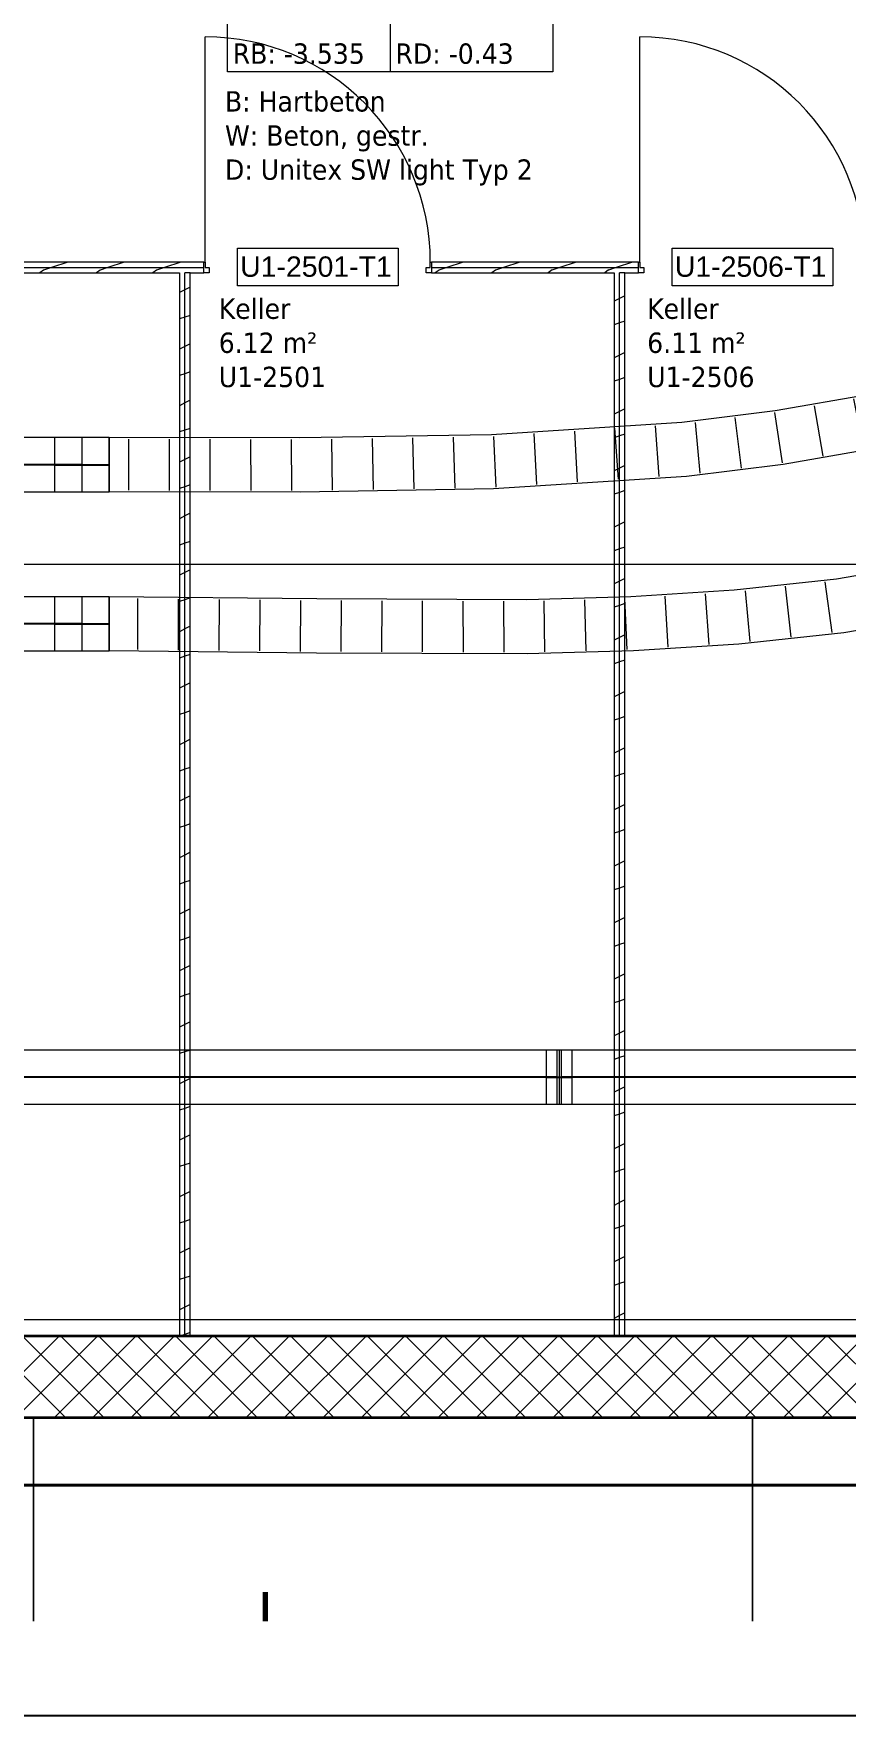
# Model space of a CAD drawing. Extents: x -982 to 937, y -179 to 616.
# Drawn here: x -113.7 to -53.7, y -174.5 to -50.5 of the extents above; entities that cross this region are included whole.
import ezdxf
from ezdxf.lldxf.tags import DXFTag

# ---------------------------------------------------------------- set-up
doc = ezdxf.new("R2010")
doc.units = 0
doc.layers.get('0').update_dxf_attribs({"lineweight": 13})
for name, color, linetype, lineweight, true_color in [('A-____-MATC-OTLN', 7, 'Strichpunkt - Mittel', 40, 0x0080ff), ('EL01_WAN_Röhre Boden', 7, 'Continuous', 13, 0xff6666), ('G-____-____-SYMB', 7, 'Strichpunkt - Weit', 5, 0x008080)]:
    doc.layers.add(name, color=color, linetype=linetype, lineweight=lineweight, true_color=true_color)
for name, color, linetype, lineweight in [('A-AREA-____-IDEN', 7, 'Continuous', 5), ('A-DOOR-____-IDEN', 7, 'Continuous', 5), ('A-DOOR-FRAM-MCUT', 7, 'Continuous', 9), ('A-DOOR-OPNG-OTLN', 7, 'Continuous', 9), ('A-FLOR-____-OVHD', 7, 'Strichpunkt - Fein', 9), ('A-WALL-____-MCUT', 7, 'Continuous', 35), ('A-WALL-____-PATT', 7, 'Continuous', 35), ('A-WALL-FNSH-MCUT', 7, 'Continuous', 35), ('C-PRKG-____-OTLN', 7, 'Continuous', 9), ('S-GRID-____-OTLN', 7, 'Continuous', 5)]:
    doc.layers.add(name, color=color, linetype=linetype, lineweight=lineweight)
doc.styles.get("Standard").update_dxf_attribs({"font": 'arial.ttf'})
tags = doc.linetypes.add('_Rasterlinie_', pattern=[0.375, 0.2, -0.05, 0.075, -0.05]).pattern_tags.tags
tags[10:11] = [DXFTag(74, 4), DXFTag(75, 0), DXFTag(340, '0'), DXFTag(46, 1.0), DXFTag(50, 0.0), DXFTag(44, 0.0), DXFTag(45, 0.0)]
tags[8:9] = [DXFTag(74, 4), DXFTag(75, 0), DXFTag(340, '0'), DXFTag(46, 1.0), DXFTag(50, 0.0), DXFTag(44, 0.0), DXFTag(45, 0.0)]
tags[6:7] = [DXFTag(74, 4), DXFTag(75, 0), DXFTag(340, '0'), DXFTag(46, 1.0), DXFTag(50, 0.0), DXFTag(44, 0.0), DXFTag(45, 0.0)]
tags[4:5] = [DXFTag(74, 4), DXFTag(75, 0), DXFTag(340, '0'), DXFTag(46, 1.0), DXFTag(50, 0.0), DXFTag(44, 0.0), DXFTag(45, 0.0)]
tags = doc.linetypes.add('_Schnittlinie_', pattern=[0.3, 0.15, -0.05, 0.05, -0.05]).pattern_tags.tags
tags[10:11] = [DXFTag(74, 4), DXFTag(75, 0), DXFTag(340, '0'), DXFTag(46, 1.0), DXFTag(50, 0.0), DXFTag(44, 0.0), DXFTag(45, 0.0)]
tags[8:9] = [DXFTag(74, 4), DXFTag(75, 0), DXFTag(340, '0'), DXFTag(46, 1.0), DXFTag(50, 0.0), DXFTag(44, 0.0), DXFTag(45, 0.0)]
tags[6:7] = [DXFTag(74, 4), DXFTag(75, 0), DXFTag(340, '0'), DXFTag(46, 1.0), DXFTag(50, 0.0), DXFTag(44, 0.0), DXFTag(45, 0.0)]
tags[4:5] = [DXFTag(74, 4), DXFTag(75, 0), DXFTag(340, '0'), DXFTag(46, 1.0), DXFTag(50, 0.0), DXFTag(44, 0.0), DXFTag(45, 0.0)]
tags = doc.linetypes.add('ACAD_ISO03W100', pattern=[30, 12, -18]).pattern_tags.tags
tags[6:7] = [DXFTag(74, 4), DXFTag(75, 0), DXFTag(340, '0'), DXFTag(46, 0.0), DXFTag(50, 0.0), DXFTag(44, 0.0), DXFTag(45, 0.0)]
tags[4:5] = [DXFTag(74, 4), DXFTag(75, 0), DXFTag(340, '0'), DXFTag(46, 0.0), DXFTag(50, 0.0), DXFTag(44, 0.0), DXFTag(45, 0.0)]
tags = doc.linetypes.add('Strichpunkt - Fein', pattern=[0.2, 0.1, -0.05, 0, -0.05]).pattern_tags.tags
tags[10:11] = [DXFTag(74, 4), DXFTag(75, 0), DXFTag(340, '0'), DXFTag(46, 1.0), DXFTag(50, 0.0), DXFTag(44, 0.0), DXFTag(45, 0.0)]
tags[8:9] = [DXFTag(74, 4), DXFTag(75, 0), DXFTag(340, '0'), DXFTag(46, 1.0), DXFTag(50, 0.0), DXFTag(44, 0.0), DXFTag(45, 0.0)]
tags[6:7] = [DXFTag(74, 4), DXFTag(75, 0), DXFTag(340, '0'), DXFTag(46, 1.0), DXFTag(50, 0.0), DXFTag(44, 0.0), DXFTag(45, 0.0)]
tags[4:5] = [DXFTag(74, 4), DXFTag(75, 0), DXFTag(340, '0'), DXFTag(46, 1.0), DXFTag(50, 0.0), DXFTag(44, 0.0), DXFTag(45, 0.0)]
tags = doc.linetypes.add('Strichpunkt - Mittel', pattern=[0.35, 0.15, -0.1, 0, -0.1]).pattern_tags.tags
tags[10:11] = [DXFTag(74, 4), DXFTag(75, 0), DXFTag(340, '0'), DXFTag(46, 1.0), DXFTag(50, 0.0), DXFTag(44, 0.0), DXFTag(45, 0.0)]
tags[8:9] = [DXFTag(74, 4), DXFTag(75, 0), DXFTag(340, '0'), DXFTag(46, 1.0), DXFTag(50, 0.0), DXFTag(44, 0.0), DXFTag(45, 0.0)]
tags[6:7] = [DXFTag(74, 4), DXFTag(75, 0), DXFTag(340, '0'), DXFTag(46, 1.0), DXFTag(50, 0.0), DXFTag(44, 0.0), DXFTag(45, 0.0)]
tags[4:5] = [DXFTag(74, 4), DXFTag(75, 0), DXFTag(340, '0'), DXFTag(46, 1.0), DXFTag(50, 0.0), DXFTag(44, 0.0), DXFTag(45, 0.0)]
tags = doc.linetypes.add('Strichpunkt - Weit', pattern=[0.5, 0.2, -0.15, 0, -0.15]).pattern_tags.tags
tags[10:11] = [DXFTag(74, 4), DXFTag(75, 0), DXFTag(340, '0'), DXFTag(46, 1.0), DXFTag(50, 0.0), DXFTag(44, 0.0), DXFTag(45, 0.0)]
tags[8:9] = [DXFTag(74, 4), DXFTag(75, 0), DXFTag(340, '0'), DXFTag(46, 1.0), DXFTag(50, 0.0), DXFTag(44, 0.0), DXFTag(45, 0.0)]
tags[6:7] = [DXFTag(74, 4), DXFTag(75, 0), DXFTag(340, '0'), DXFTag(46, 1.0), DXFTag(50, 0.0), DXFTag(44, 0.0), DXFTag(45, 0.0)]
tags[4:5] = [DXFTag(74, 4), DXFTag(75, 0), DXFTag(340, '0'), DXFTag(46, 1.0), DXFTag(50, 0.0), DXFTag(44, 0.0), DXFTag(45, 0.0)]
tags = doc.linetypes.add('STRICHPUNKT2', pattern=[12.7, 6.35, -3.175, 0, -3.175]).pattern_tags.tags
tags[10:11] = [DXFTag(74, 4), DXFTag(75, 0), DXFTag(340, '0'), DXFTag(46, 0.0), DXFTag(50, 0.0), DXFTag(44, 0.0), DXFTag(45, 0.0)]
tags[8:9] = [DXFTag(74, 4), DXFTag(75, 0), DXFTag(340, '0'), DXFTag(46, 0.0), DXFTag(50, 0.0), DXFTag(44, 0.0), DXFTag(45, 0.0)]
tags[6:7] = [DXFTag(74, 4), DXFTag(75, 0), DXFTag(340, '0'), DXFTag(46, 0.0), DXFTag(50, 0.0), DXFTag(44, 0.0), DXFTag(45, 0.0)]
tags[4:5] = [DXFTag(74, 4), DXFTag(75, 0), DXFTag(340, '0'), DXFTag(46, 0.0), DXFTag(50, 0.0), DXFTag(44, 0.0), DXFTag(45, 0.0)]

# ---------------------------------------------------------------- blocks, each defined once
blk = doc.blocks.new('Referenz-A0UJ2GQRXE', base_point=(-954.02, -167.52))
at = {"layer": 'A-____-MATC-OTLN', "color": 0, "linetype": 'Strichpunkt - Mittel', "ltscale": 0.4}
blk.add_line((-948.54, -157.51), (367.82, -157.51), dxfattribs=at)
at = {"layer": 'A-AREA-____-IDEN', "color": 0, "linetype": 'Continuous', "ltscale": 0.13}
for p, q in [((-99.37, -53.34), (-99.37, -47.22)), ((-87.37, -47.22), (-87.37, -53.34)), ((-75.37, -47.22), (-75.37, -53.34)), ((-75.37, -53.34), (-99.37, -53.34))]:
    blk.add_line(p, q, dxfattribs=at)
at = {"layer": 'A-DOOR-____-IDEN', "color": 0, "linetype": 'Continuous', "ltscale": 0.13}
for p, q in [((-98.63, -66.32), (-86.79, -66.32)), ((-98.63, -69.1), (-98.63, -66.32)), ((-86.79, -66.32), (-86.79, -69.1)), ((-66.58, -66.32), (-54.74, -66.32)), ((-66.58, -69.1), (-66.58, -66.32)), ((-54.74, -66.32), (-54.74, -69.1)), ((-86.79, -69.1), (-98.63, -69.1)), ((-54.74, -69.1), (-66.58, -69.1))]:
    blk.add_line(p, q, dxfattribs=at)
at = {"layer": 'A-DOOR-FRAM-MCUT', "color": 0, "linetype": 'Continuous', "ltscale": 0.13}
for p, q in [((-101.11, -67.36), (-101.01, -67.36)), ((-100.71, -68.16), (-101.11, -68.16)), ((-101.01, -67.36), (-101.01, -67.76)), ((-101.01, -67.76), (-100.71, -67.76)), ((-100.71, -67.76), (-100.71, -68.16)), ((-84.71, -67.76), (-84.41, -67.76)), ((-84.71, -68.16), (-84.71, -67.76)), ((-84.31, -68.16), (-84.71, -68.16)), ((-84.41, -67.76), (-84.41, -67.36)), ((-84.41, -67.36), (-84.31, -67.36)), ((-69.06, -67.36), (-68.96, -67.36)), ((-68.66, -68.16), (-69.06, -68.16)), ((-68.96, -67.36), (-68.96, -67.76)), ((-68.96, -67.76), (-68.66, -67.76)), ((-68.66, -67.76), (-68.66, -68.16))]:
    blk.add_line(p, q, dxfattribs=at)
at = {"layer": 'A-DOOR-OPNG-OTLN', "color": 0, "linetype": 'Continuous', "ltscale": 0.13}
for p, q in [((-101.01, -67.36), (-101.01, -50.76)), ((-68.96, -67.36), (-68.96, -50.76))]:
    blk.add_line(p, q, dxfattribs=at)
for centre in [(-101.01, -67.36), (-68.96, -67.36)]:
    blk.add_ellipse(centre, major_axis=(16.6, 0), ratio=1, start_param=0, end_param=1.570796, dxfattribs=at)
at = {"layer": 'A-FLOR-____-OVHD', "color": 0, "linetype": 'Strichpunkt - Fein', "ltscale": 0.13}
for p, q in [((19.84, -145.31), (-197.46, -145.31)), ((-44.16, -146.51), (-808.06, -146.51))]:
    blk.add_line(p, q, dxfattribs=at)
at = {"layer": 'A-WALL-____-MCUT', "color": 0, "linetype": 'Continuous', "lineweight": 9, "ltscale": 0.13}
for p, q in [((-116.36, -67.76), (-101.11, -67.76)), ((-102.51, -146.51), (-102.51, -68.16)), ((-102.11, -68.16), (-102.51, -68.16)), ((-84.31, -67.76), (-69.06, -67.76)), ((-70.46, -146.51), (-70.46, -68.16)), ((-70.06, -68.16), (-70.46, -68.16))]:
    blk.add_line(p, q, dxfattribs=at)
at = {"layer": 'A-WALL-____-MCUT', "color": 0, "linetype": 'Continuous', "ltscale": 0.35}
for p, q in [((-102.51, -146.51), (-198.66, -146.51)), ((57.74, -146.51), (-102.51, -146.51)), ((-318.26, -152.51), (57.74, -152.51))]:
    blk.add_line(p, q, dxfattribs=at)
at = {"layer": 'A-WALL-____-PATT', "color": 0, "linetype": 'Continuous', "lineweight": 9, "ltscale": 0.13}
for p, q in [((-112.92, -67.95), (-113.2, -68.16)), ((-112.34, -67.76), (-112.93, -67.95)), ((-111.14, -67.36), (-112.34, -67.76)), ((-108.75, -67.95), (-109.03, -68.16)), ((-108.18, -67.76), (-108.76, -67.95)), ((-106.98, -67.36), (-108.18, -67.76)), ((-104.59, -67.95), (-104.87, -68.16)), ((-104.01, -67.76), (-104.6, -67.95)), ((-102.81, -67.36), (-104.01, -67.76)), ((-83.76, -67.95), (-84.04, -68.16)), ((-83.19, -67.76), (-83.77, -67.95)), ((-81.99, -67.36), (-83.19, -67.76)), ((-79.6, -67.95), (-79.88, -68.16)), ((-79.02, -67.76), (-79.6, -67.95)), ((-77.82, -67.36), (-79.02, -67.76)), ((-75.43, -67.94), (-75.71, -68.16)), ((-74.86, -67.76), (-75.44, -67.95)), ((-73.66, -67.36), (-74.86, -67.76)), ((-71.27, -67.94), (-71.55, -68.16)), ((-70.7, -67.76), (-71.27, -67.95)), ((-69.5, -67.36), (-70.7, -67.76)), ((-102.51, -69.41), (-102.91, -69.61)), ((-102.11, -69.21), (-102.51, -69.41)), ((-70.46, -70.04), (-70.86, -70.24)), ((-70.06, -69.84), (-70.46, -70.04)), ((-102.51, -71.42), (-102.91, -71.55)), ((-102.11, -71.29), (-102.51, -71.42)), ((-70.46, -71.84), (-70.86, -71.98)), ((-70.06, -71.71), (-70.46, -71.84)), ((-102.51, -73.57), (-102.91, -73.77)), ((-102.11, -73.37), (-102.51, -73.57)), ((-70.46, -74.21), (-70.86, -74.41)), ((-70.06, -74.01), (-70.46, -74.21)), ((-102.51, -75.59), (-102.91, -75.72)), ((-102.11, -75.45), (-102.51, -75.59)), ((-70.46, -76.01), (-70.86, -76.14)), ((-70.06, -75.87), (-70.46, -76.01)), ((-102.51, -77.74), (-102.91, -77.94)), ((-102.11, -77.54), (-102.51, -77.74)), ((-70.46, -78.37), (-70.86, -78.57)), ((-70.06, -78.17), (-70.46, -78.37)), ((-102.51, -79.75), (-102.91, -79.88)), ((-102.11, -79.62), (-102.51, -79.75)), ((-70.46, -80.17), (-70.86, -80.31)), ((-70.06, -80.04), (-70.46, -80.17)), ((-102.11, -81.7), (-102.51, -81.9)), ((-102.51, -81.9), (-102.91, -82.1)), ((-70.46, -82.54), (-70.86, -82.74)), ((-70.06, -82.34), (-70.46, -82.54)), ((-102.51, -83.91), (-102.91, -84.05)), ((-102.11, -83.78), (-102.51, -83.91)), ((-70.06, -84.2), (-70.46, -84.34)), ((-70.46, -84.34), (-70.86, -84.47)), ((-102.51, -86.07), (-102.91, -86.27)), ((-102.11, -85.87), (-102.51, -86.07)), ((-70.46, -86.7), (-70.86, -86.9)), ((-70.06, -86.5), (-70.46, -86.7)), ((-102.11, -87.95), (-102.51, -88.08)), ((-102.51, -88.08), (-102.91, -88.21)), ((-70.46, -88.5), (-70.86, -88.64)), ((-70.06, -88.37), (-70.46, -88.5)), ((-102.51, -90.23), (-102.91, -90.43)), ((-102.11, -90.03), (-102.51, -90.23)), ((-70.46, -90.87), (-70.86, -91.07)), ((-70.06, -90.67), (-70.46, -90.87)), ((-102.51, -92.24), (-102.91, -92.38)), ((-102.11, -92.11), (-102.51, -92.24)), ((-70.46, -92.67), (-70.86, -92.8)), ((-70.06, -92.53), (-70.46, -92.67)), ((-102.11, -94.2), (-102.51, -94.4)), ((-102.51, -94.4), (-102.91, -94.6)), ((-70.46, -95.03), (-70.86, -95.23)), ((-70.06, -94.83), (-70.46, -95.03)), ((-102.51, -96.41), (-102.91, -96.54)), ((-102.11, -96.28), (-102.51, -96.41)), ((-70.46, -96.83), (-70.86, -96.96)), ((-70.06, -96.7), (-70.46, -96.83)), ((-102.51, -98.56), (-102.91, -98.76)), ((-102.11, -98.36), (-102.51, -98.56)), ((-70.06, -99), (-70.46, -99.2)), ((-70.46, -99.2), (-70.86, -99.4)), ((-102.51, -100.57), (-102.91, -100.71)), ((-102.11, -100.44), (-102.51, -100.57)), ((-70.46, -101), (-70.86, -101.13)), ((-70.06, -100.86), (-70.46, -101)), ((-102.51, -102.73), (-102.91, -102.93)), ((-102.11, -102.53), (-102.51, -102.73)), ((-70.46, -103.36), (-70.86, -103.56)), ((-70.06, -103.16), (-70.46, -103.36)), ((-102.51, -104.74), (-102.91, -104.87)), ((-102.11, -104.61), (-102.51, -104.74)), ((-70.46, -105.16), (-70.86, -105.29)), ((-70.06, -105.03), (-70.46, -105.16)), ((-102.51, -106.89), (-102.91, -107.09)), ((-102.11, -106.69), (-102.51, -106.89)), ((-70.46, -107.53), (-70.86, -107.73)), ((-70.06, -107.33), (-70.46, -107.53)), ((-102.51, -108.9), (-102.91, -109.04)), ((-102.11, -108.77), (-102.51, -108.9)), ((-70.46, -109.33), (-70.86, -109.46)), ((-70.06, -109.19), (-70.46, -109.33)), ((-102.51, -111.06), (-102.91, -111.26)), ((-102.11, -110.86), (-102.51, -111.06)), ((-70.06, -111.49), (-70.46, -111.69)), ((-70.46, -111.69), (-70.86, -111.89)), ((-102.51, -113.07), (-102.91, -113.2)), ((-102.11, -112.93), (-102.51, -113.07)), ((-70.46, -113.49), (-70.86, -113.62)), ((-70.06, -113.36), (-70.46, -113.49)), ((-102.51, -115.22), (-102.91, -115.42)), ((-102.11, -115.02), (-102.51, -115.22)), ((-70.46, -115.86), (-70.86, -116.06)), ((-70.06, -115.66), (-70.46, -115.86)), ((-102.51, -117.23), (-102.91, -117.37)), ((-102.11, -117.1), (-102.51, -117.23)), ((-70.46, -117.66), (-70.86, -117.79)), ((-70.06, -117.52), (-70.46, -117.66)), ((-102.51, -119.39), (-102.91, -119.59)), ((-102.11, -119.19), (-102.51, -119.39)), ((-70.46, -120.02), (-70.86, -120.22)), ((-70.06, -119.82), (-70.46, -120.02)), ((-102.51, -121.4), (-102.91, -121.53)), ((-102.11, -121.26), (-102.51, -121.4)), ((-70.46, -121.82), (-70.86, -121.95)), ((-70.06, -121.69), (-70.46, -121.82)), ((-102.51, -123.55), (-102.91, -123.75)), ((-102.11, -123.35), (-102.51, -123.55)), ((-70.46, -124.19), (-70.86, -124.39)), ((-70.06, -123.99), (-70.46, -124.19)), ((-102.51, -125.56), (-102.91, -125.7)), ((-102.11, -125.43), (-102.51, -125.56)), ((-70.46, -125.98), (-70.86, -126.12)), ((-70.06, -125.85), (-70.46, -125.98)), ((-102.11, -127.52), (-102.51, -127.72)), ((-102.51, -127.72), (-102.91, -127.92)), ((-70.46, -128.35), (-70.86, -128.55)), ((-70.06, -128.15), (-70.46, -128.35)), ((-102.51, -129.73), (-102.91, -129.86)), ((-102.11, -129.59), (-102.51, -129.73)), ((-70.46, -130.15), (-70.86, -130.28)), ((-70.06, -130.02), (-70.46, -130.15)), ((-102.51, -131.88), (-102.91, -132.08)), ((-102.11, -131.68), (-102.51, -131.88)), ((-70.46, -132.52), (-70.86, -132.72)), ((-70.06, -132.32), (-70.46, -132.52)), ((-102.11, -133.76), (-102.51, -133.89)), ((-102.51, -133.89), (-102.91, -134.02)), ((-70.46, -134.31), (-70.86, -134.45)), ((-70.06, -134.18), (-70.46, -134.31)), ((-102.51, -136.05), (-102.91, -136.25)), ((-102.11, -135.85), (-102.51, -136.05)), ((-70.46, -136.68), (-70.86, -136.88)), ((-70.06, -136.48), (-70.46, -136.68)), ((-102.51, -138.06), (-102.91, -138.19)), ((-102.11, -137.92), (-102.51, -138.06)), ((-70.46, -138.48), (-70.86, -138.61)), ((-70.06, -138.35), (-70.46, -138.48)), ((-102.11, -140.01), (-102.51, -140.21)), ((-102.51, -140.21), (-102.91, -140.41)), ((-70.46, -140.84), (-70.86, -141.04)), ((-70.06, -140.64), (-70.46, -140.84)), ((-102.51, -142.22), (-102.91, -142.35)), ((-102.11, -142.09), (-102.51, -142.22)), ((-70.06, -142.51), (-70.46, -142.64)), ((-70.46, -142.64), (-70.86, -142.78)), ((-102.51, -144.38), (-102.91, -144.58)), ((-102.11, -144.18), (-102.51, -144.38)), ((-70.46, -145.01), (-70.86, -145.21)), ((-70.06, -144.81), (-70.46, -145.01)), ((-102.11, -146.25), (-102.51, -146.39)), ((-117.78, -152.51), (-111.78, -146.51)), ((-111.32, -152.51), (-117.32, -146.51)), ((-114.95, -152.51), (-108.95, -146.51)), ((-108.49, -152.51), (-114.49, -146.51)), ((-112.12, -152.51), (-106.12, -146.51)), ((-105.66, -152.51), (-111.66, -146.51)), ((-109.29, -152.51), (-103.29, -146.51)), ((-102.84, -152.51), (-108.84, -146.51)), ((-106.46, -152.51), (-100.46, -146.51)), ((-100.01, -152.51), (-106.01, -146.51)), ((-103.64, -152.51), (-97.64, -146.51)), ((-97.18, -152.51), (-103.18, -146.51)), ((-102.51, -146.39), (-102.87, -146.51)), ((-100.81, -152.51), (-94.81, -146.51)), ((-94.35, -152.51), (-100.35, -146.51)), ((-97.98, -152.51), (-91.98, -146.51)), ((-91.52, -152.51), (-97.52, -146.51)), ((-95.15, -152.51), (-89.15, -146.51)), ((-88.69, -152.51), (-94.69, -146.51)), ((-92.32, -152.51), (-86.32, -146.51)), ((-85.87, -152.51), (-91.87, -146.51)), ((-89.49, -152.51), (-83.49, -146.51)), ((-83.04, -152.51), (-89.04, -146.51)), ((-86.66, -152.51), (-80.66, -146.51)), ((-80.21, -152.51), (-86.21, -146.51)), ((-83.84, -152.51), (-77.84, -146.51)), ((-77.38, -152.51), (-83.38, -146.51)), ((-81.01, -152.51), (-75.01, -146.51)), ((-74.55, -152.51), (-80.55, -146.51)), ((-78.18, -152.51), (-72.18, -146.51)), ((-71.72, -152.51), (-77.72, -146.51)), ((-75.35, -152.51), (-69.35, -146.51)), ((-68.89, -152.51), (-74.89, -146.51)), ((-72.52, -152.51), (-66.52, -146.51)), ((-66.07, -152.51), (-72.07, -146.51)), ((-69.69, -152.51), (-63.69, -146.51)), ((-63.24, -152.51), (-69.24, -146.51)), ((-66.87, -152.51), (-60.87, -146.51)), ((-60.41, -152.51), (-66.41, -146.51)), ((-64.04, -152.51), (-58.04, -146.51)), ((-57.58, -152.51), (-63.58, -146.51)), ((-61.21, -152.51), (-55.21, -146.51)), ((-54.75, -152.51), (-60.75, -146.51)), ((-58.38, -152.51), (-52.38, -146.51)), ((-51.92, -152.51), (-57.92, -146.51)), ((-55.55, -152.51), (-49.55, -146.51)), ((-49.1, -152.51), (-55.1, -146.51))]:
    blk.add_line(p, q, dxfattribs=at)
at = {"layer": 'A-WALL-FNSH-MCUT', "color": 0, "linetype": 'Continuous', "lineweight": 9, "ltscale": 0.13}
for p, q in [((-101.11, -67.36), (-116.36, -67.36)), ((-116.36, -68.16), (-102.91, -68.16)), ((-102.91, -68.16), (-102.91, -146.51)), ((-102.11, -146.51), (-102.11, -68.16)), ((-102.11, -68.16), (-101.11, -68.16)), ((-101.11, -68.16), (-101.11, -67.36)), ((-69.06, -67.36), (-84.31, -67.36)), ((-84.31, -67.36), (-84.31, -68.16)), ((-84.31, -68.16), (-70.86, -68.16)), ((-70.86, -68.16), (-70.86, -146.51)), ((-70.06, -146.51), (-70.06, -68.16)), ((-70.06, -68.16), (-69.06, -68.16)), ((-69.06, -68.16), (-69.06, -67.36))]:
    blk.add_line(p, q, dxfattribs=at)
at = {"layer": 'C-PRKG-____-OTLN', "color": 0, "linetype": 'Continuous', "ltscale": 0.13}
for p, q in [((-113.66, -167.52), (-113.66, -152.51)), ((-60.66, -152.51), (-113.66, -152.51)), ((-113.66, -152.51), (-113.66, -167.52)), ((-113.66, -167.52), (-113.66, -152.51)), ((-113.66, -152.51), (-113.66, -152.51)), ((-60.66, -167.52), (-60.66, -152.51)), ((-60.66, -167.52), (-60.66, -152.51)), ((-60.66, -152.51), (-60.66, -167.52)), ((-60.66, -152.51), (-60.66, -152.51))]:
    blk.add_line(p, q, dxfattribs=at)
at = {"layer": 'G-____-____-SYMB', "color": 0, "linetype": '_Schnittlinie_', "lineweight": 70, "ltscale": 0.7}
blk.add_line((-96.56, -167.52), (-96.56, -165.39), dxfattribs=at)
at = {"layer": 'S-GRID-____-OTLN', "color": 0, "linetype": '_Rasterlinie_', "ltscale": 0.13}
for p, q in [((-948.54, -89.61), (290.33, -89.61)), ((-948.54, -152.51), (290.33, -152.51))]:
    blk.add_line(p, q, dxfattribs=at)
at = {"layer": 'A-AREA-____-IDEN', "color": 0, "linetype": 'Continuous', "ltscale": 0.13, "char_height": 1.5, "attachment_point": 1}
for s, insert in [('{\\W0.9;\\fVerdana;RB: -3.535}', (-98.98, -51.24)), ('{\\W0.9;\\fVerdana;RD: -0.43}', (-86.98, -51.24)), ('{\\W0.9;\\fVerdana;B: Hartbeton}', (-99.55, -54.76)), ('{\\W0.9;\\fVerdana;W: Beton, gestr.}', (-99.55, -57.28)), ('{\\W0.9;\\fVerdana;D: Unitex SW light Typ 2}', (-99.55, -59.79)), ('{\\W0.9;\\fVerdana;Keller}', (-100.01, -70.04)), ('{\\W0.9;\\fVerdana;Keller}', (-68.42, -70.04)), ('{\\W0.9;\\fVerdana;6.12 m²}', (-100.01, -72.55)), ('{\\W0.9;\\fVerdana;6.11 m²}', (-68.42, -72.55)), ('{\\W0.9;\\fVerdana;U1-2501}', (-100.01, -75.07)), ('{\\W0.9;\\fVerdana;U1-2506}', (-68.42, -75.07))]:
    blk.add_mtext(s, dxfattribs=dict(at, insert=insert))
at = {"layer": 'A-DOOR-____-IDEN', "color": 0, "linetype": 'Continuous', "ltscale": 0.13, "char_height": 1.5, "attachment_point": 1}
for s, insert in [('{\\fArial;U1-2501-T1}', (-98.43, -66.94)), ('{\\fArial;U1-2506-T1}', (-66.38, -66.94))]:
    blk.add_mtext(s, dxfattribs=dict(at, insert=insert))
blk = doc.blocks.new('Steckverbinder-A0UJ2GQZXE', base_point=(-75.87, -129.43))
at = {"color": 0, "linetype": 'ByBlock', "lineweight": -2, "ltscale": 0.13}
for p, q in [((-73.97, -125.44), (-75.87, -125.44)), ((-75.87, -125.44), (-75.87, -126.6)), ((-74.92, -125.43), (-74.92, -129.43)), ((-73.97, -125.44), (-73.97, -126.6)), ((-75.87, -126.6), (-75.87, -128.25)), ((-73.97, -126.6), (-73.97, -128.25)), ((-75.87, -128.25), (-75.87, -129.42)), ((-73.97, -128.25), (-73.97, -129.42)), ((-75.87, -129.42), (-73.97, -129.42))]:
    blk.add_line(p, q, dxfattribs=at)
at = {"color": 0, "linetype": 'STRICHPUNKT2', "lineweight": 25, "ltscale": 0.25}
blk.add_line((-75.87, -127.43), (-73.97, -127.43), dxfattribs=at)
blk = doc.blocks.new('Wickelfalzrohr-A0UJ2GRTXE', base_point=(-74.77, -129.43))
at = {"color": 0, "linetype": 'ByBlock', "lineweight": -2, "ltscale": 0.13}
for p, q in [((45.23, -125.43), (-74.77, -125.43)), ((-74.77, -125.43), (-74.77, -126.6)), ((45.23, -125.43), (45.23, -126.6)), ((-74.77, -126.6), (-74.77, -128.25)), ((45.23, -126.6), (45.23, -128.25)), ((-74.77, -128.25), (-74.77, -129.43)), ((45.23, -128.25), (45.23, -129.43)), ((-74.77, -129.43), (45.23, -129.43))]:
    blk.add_line(p, q, dxfattribs=at)
at = {"color": 0, "linetype": 'STRICHPUNKT2', "lineweight": 25, "ltscale": 0.25}
blk.add_line((45.23, -127.43), (-74.77, -127.43), dxfattribs=at)
blk = doc.blocks.new('Wickelfalzrohr-A0UJ2GUDXE', base_point=(-230.1, -84.29))
at = {"color": 0, "linetype": 'ByBlock', "lineweight": -2, "ltscale": 0.13}
for p, q in [((-110.1, -80.29), (-230.1, -80.29)), ((-230.1, -80.29), (-230.1, -81.46)), ((-110.1, -80.29), (-110.1, -81.46)), ((-230.1, -81.46), (-230.1, -83.12)), ((-110.1, -81.46), (-110.1, -83.12)), ((-230.1, -83.12), (-230.1, -84.29)), ((-110.1, -83.12), (-110.1, -84.29)), ((-230.1, -84.29), (-110.1, -84.29))]:
    blk.add_line(p, q, dxfattribs=at)
at = {"color": 0, "linetype": 'STRICHPUNKT2', "lineweight": 25, "ltscale": 0.25}
blk.add_line((-110.1, -82.29), (-230.1, -82.29), dxfattribs=at)
blk = doc.blocks.new('Flexrohr-A0UJ2GVFXE', base_point=(-108.1, -84.31))
at = {"color": 0, "linetype": 'ByBlock', "lineweight": -2, "ltscale": 0.13}
for p, q in [((18.1, -47.02), (15.29, -47.14)), ((9.84, -48.06), (7.21, -48.82)), ((12.53, -47.49), (9.84, -48.06)), ((11.79, -47.77), (12.5, -51.46)), ((15.29, -47.14), (12.53, -47.49)), ((14.93, -47.31), (15.29, -51.05)), ((7.21, -48.82), (4.63, -49.74)), ((5.74, -49.47), (7.02, -53.01)), ((8.72, -48.51), (9.74, -52.13)), ((2.11, -50.81), (-0.37, -52.01)), ((4.63, -49.74), (2.11, -50.81)), ((2.84, -50.63), (4.34, -54.08)), ((-0.37, -52.01), (-2.82, -53.31)), ((0.04, -51.94), (1.72, -55.3)), ((10.81, -51.94), (8.44, -52.62)), ((13.2, -51.44), (10.81, -51.94)), ((15.63, -51.12), (13.2, -51.44)), ((18.1, -51.02), (15.63, -51.12)), ((8.44, -52.62), (6.09, -53.47)), ((-2.82, -53.31), (-5.24, -54.7)), ((-2.69, -53.37), (-0.87, -56.66)), ((3.76, -54.45), (1.43, -55.57)), ((6.09, -53.47), (3.76, -54.45)), ((-5.24, -54.7), (-8.79, -56.89)), ((-5.35, -54.91), (-3.41, -58.13)), ((1.43, -55.57), (-0.88, -56.81)), ((-8.79, -56.89), (-12.31, -59.18)), ((-7.93, -56.5), (-5.93, -59.69)), ((-0.88, -56.81), (-3.17, -58.13)), ((-10.47, -58.13), (-8.44, -61.29)), ((-3.17, -58.13), (-6.65, -60.27)), ((-12.31, -59.18), (-19.28, -63.76)), ((-12.99, -59.78), (-10.94, -62.93)), ((-6.65, -60.27), (-10.11, -62.53)), ((-15.49, -61.42), (-13.46, -64.58)), ((-17.99, -63.06), (-15.97, -66.23)), ((-10.11, -62.53), (-17.15, -67.15)), ((-19.28, -63.76), (-26.23, -67.94)), ((-20.49, -64.63), (-18.55, -67.85)), ((-23, -66.14), (-21.18, -69.43)), ((-26.23, -67.94), (-39, -73.57)), ((-25.52, -67.65), (-23.81, -71)), ((-17.15, -67.15), (-24.45, -71.52)), ((-28.18, -68.93), (-26.55, -72.32)), ((-30.89, -70.13), (-29.32, -73.54)), ((-24.45, -71.52), (-37.53, -77.29)), ((-33.61, -71.32), (-32.1, -74.77)), ((-36.32, -72.52), (-34.88, -75.99)), ((-39, -73.57), (-45.48, -75.56)), ((-39.03, -73.71), (-37.66, -77.21)), ((-45.48, -75.56), (-52.17, -77.13)), ((-44.6, -75.41), (-43.56, -79.03)), ((-41.82, -74.56), (-40.61, -78.12)), ((-50.31, -76.82), (-49.5, -80.49)), ((-47.44, -76.14), (-46.53, -79.79)), ((-52.17, -77.13), (-58.98, -78.32)), ((-56.11, -77.94), (-55.48, -81.65)), ((-53.2, -77.43), (-52.48, -81.12)), ((-37.53, -77.29), (-44.43, -79.42)), ((-65.86, -79.17), (-79.91, -80.09)), ((-58.98, -78.32), (-65.86, -79.17)), ((-64.88, -79.17), (-64.53, -82.91)), ((-61.95, -78.81), (-61.5, -82.54)), ((-59.03, -78.45), (-58.47, -82.16)), ((-108.1, -80.29), (-108.1, -84.29)), ((-94.04, -80.31), (-108.1, -80.29)), ((-106.67, -80.41), (-106.66, -84.17)), ((-103.67, -80.42), (-103.66, -84.18)), ((-100.67, -80.42), (-100.66, -84.18)), ((-97.67, -80.43), (-97.65, -84.19)), ((-94.68, -80.43), (-94.65, -84.19)), ((-79.91, -80.09), (-94.04, -80.31)), ((-91.69, -80.4), (-91.64, -84.16)), ((-88.7, -80.35), (-88.63, -84.11)), ((-85.72, -80.3), (-85.62, -84.06)), ((-82.73, -80.25), (-82.6, -84.01)), ((-79.74, -80.2), (-79.59, -83.95)), ((-76.77, -80), (-76.58, -83.76)), ((-73.79, -79.81), (-73.57, -83.56)), ((-70.82, -79.61), (-70.56, -83.36)), ((-67.84, -79.42), (-67.55, -83.17)), ((-44.43, -79.42), (-51.37, -81.05)), ((-51.37, -81.05), (-58.4, -82.28)), ((-58.4, -82.28), (-65.52, -83.15)), ((-79.75, -84.08), (-94.01, -84.31)), ((-65.52, -83.15), (-79.75, -84.08)), ((-94.01, -84.31), (-108.1, -84.29))]:
    blk.add_line(p, q, dxfattribs=at)
blk.add_ellipse((18.1, -49.02), major_axis=(0, -2), ratio=0.047662, dxfattribs=at)
blk = doc.blocks.new('Wickelfalzrohr-A0UJ2GVXXE', base_point=(-195.07, -129.43))
at = {"color": 0, "linetype": 'ByBlock', "lineweight": -2, "ltscale": 0.13}
for p, q in [((-75.07, -125.43), (-195.07, -125.43)), ((-195.07, -125.43), (-195.07, -126.6)), ((-75.07, -125.43), (-75.07, -126.6)), ((-195.07, -126.6), (-195.07, -128.25)), ((-75.07, -126.6), (-75.07, -128.25)), ((-195.07, -128.25), (-195.07, -129.43)), ((-75.07, -128.25), (-75.07, -129.43)), ((-195.07, -129.43), (-75.07, -129.43))]:
    blk.add_line(p, q, dxfattribs=at)
at = {"color": 0, "linetype": 'STRICHPUNKT2', "lineweight": 25, "ltscale": 0.25}
blk.add_line((-75.07, -127.43), (-195.07, -127.43), dxfattribs=at)
blk = doc.blocks.new('Wickelfalzrohr-A0UJ2GYXXE', base_point=(-112.1, -84.29))
at = {"color": 0, "linetype": 'ByBlock', "lineweight": -2, "ltscale": 0.13}
for p, q in [((-108.1, -80.29), (-112.1, -80.29)), ((-112.1, -81.46), (-112.1, -80.29)), ((-108.1, -81.46), (-108.1, -80.29)), ((-112.1, -83.12), (-112.1, -81.46)), ((-108.1, -83.12), (-108.1, -81.46)), ((-112.1, -84.29), (-112.1, -83.12)), ((-108.1, -84.29), (-108.1, -83.12)), ((-112.1, -84.29), (-108.1, -84.29))]:
    blk.add_line(p, q, dxfattribs=at)
at = {"color": 0, "linetype": 'STRICHPUNKT2', "lineweight": 25, "ltscale": 0.25}
blk.add_line((-112.1, -82.29), (-108.1, -82.29), dxfattribs=at)
blk = doc.blocks.new('Wickelfalzrohr-A0UJ2GZZXE', base_point=(-230.1, -96.02))
at = {"color": 0, "linetype": 'ByBlock', "lineweight": -2, "ltscale": 0.13}
for p, q in [((-110.1, -92.02), (-230.1, -92.02)), ((-230.1, -92.02), (-230.1, -93.19)), ((-110.1, -92.02), (-110.1, -93.19)), ((-230.1, -93.19), (-230.1, -94.85)), ((-110.1, -93.19), (-110.1, -94.85)), ((-230.1, -94.85), (-230.1, -96.02)), ((-110.1, -94.85), (-110.1, -96.02)), ((-230.1, -96.02), (-110.1, -96.02))]:
    blk.add_line(p, q, dxfattribs=at)
at = {"color": 0, "linetype": 'STRICHPUNKT2', "lineweight": 25, "ltscale": 0.25}
blk.add_line((-110.1, -94.02), (-230.1, -94.02), dxfattribs=at)
blk = doc.blocks.new('Flexrohr-A0UJ2H1ZXE', base_point=(-108.1, -96.24))
at = {"color": 0, "linetype": 'ByBlock', "lineweight": -2, "ltscale": 0.13}
for p, q in [((13.19, -59.41), (10.86, -59.95)), ((15.58, -59.08), (13.19, -59.41)), ((14.81, -59.31), (15.27, -63.04)), ((18.03, -58.97), (15.58, -59.08)), ((8.6, -60.66), (6.39, -61.52)), ((10.86, -59.95), (8.6, -60.66)), ((11.65, -59.89), (12.53, -63.54)), ((6.39, -61.52), (4.24, -62.52)), ((8.59, -60.79), (9.84, -64.33)), ((4.24, -62.52), (2.14, -63.65)), ((5.67, -61.99), (7.22, -65.42)), ((15.94, -63.06), (13.91, -63.35)), ((18.03, -62.97), (15.94, -63.06)), ((2.14, -63.65), (0.08, -64.86)), ((2.87, -63.39), (4.66, -66.7)), ((9.93, -64.43), (7.97, -65.2)), ((11.91, -63.81), (9.93, -64.43)), ((13.91, -63.35), (11.91, -63.81)), ((0.08, -64.86), (-1.96, -66.17)), ((0.18, -64.94), (2.15, -68.15)), ((7.97, -65.2), (6.03, -66.1)), ((-1.96, -66.17), (-4.93, -68.23)), ((-2.41, -66.63), (-0.29, -69.74)), ((6.03, -66.1), (4.1, -67.13)), ((4.1, -67.13), (2.18, -68.27)), ((-4.93, -68.23), (-7.87, -70.38)), ((-4.91, -68.36), (-2.72, -71.42)), ((2.18, -68.27), (0.27, -69.49)), ((-7.87, -70.38), (-13.67, -74.72)), ((-7.35, -70.15), (-5.12, -73.18)), ((0.27, -69.49), (-2.61, -71.49)), ((-2.61, -71.49), (-5.49, -73.6)), ((-9.75, -71.94), (-7.53, -74.97)), ((-12.15, -73.73), (-9.94, -76.77)), ((-5.49, -73.6), (-11.33, -77.96)), ((-13.67, -74.72), (-19.48, -78.75)), ((-14.55, -75.48), (-12.39, -78.55)), ((-11.33, -77.96), (-17.36, -82.14)), ((-16.97, -77.16), (-14.9, -80.29)), ((-19.48, -78.75), (-26.05, -82.45)), ((-19.4, -78.84), (-17.4, -82.02)), ((-21.95, -80.28), (-20.08, -83.54)), ((-24.5, -81.72), (-22.75, -85.04)), ((-26.05, -82.45), (-32.85, -85.42)), ((-27.11, -83.04), (-25.48, -86.43)), ((-17.36, -82.14), (-24.26, -86.03)), ((-29.79, -84.21), (-28.3, -87.66)), ((-32.85, -85.42), (-39.87, -87.73)), ((-32.47, -85.39), (-31.11, -88.89)), ((-35.25, -86.33), (-34.01, -89.89)), ((-24.26, -86.03), (-31.42, -89.15)), ((-39.87, -87.73), (-47.09, -89.48)), ((-38.03, -87.25), (-36.92, -90.85)), ((-43.71, -88.78), (-42.83, -92.44)), ((-40.85, -88.09), (-39.86, -91.72)), ((-31.42, -89.15), (-38.77, -91.58)), ((-47.09, -89.48), (-54.47, -90.72)), ((-49.47, -90), (-48.8, -93.7)), ((-46.57, -89.47), (-45.8, -93.15)), ((-62, -91.54), (-69.62, -92.02)), ((-54.47, -90.72), (-62, -91.54)), ((-61.19, -91.58), (-60.85, -95.32)), ((-58.25, -91.25), (-57.83, -94.99)), ((-55.31, -90.93), (-54.81, -94.66)), ((-52.39, -90.49), (-51.8, -94.2)), ((-38.77, -91.58), (-46.29, -93.39)), ((-108.1, -92.02), (-108.1, -96.02)), ((-92.78, -92.18), (-108.1, -92.02)), ((-106, -92.16), (-106, -95.92)), ((-102.99, -92.19), (-103, -95.95)), ((-99.99, -92.23), (-100.01, -95.99)), ((-96.99, -92.26), (-97.01, -96.02)), ((-93.99, -92.29), (-94.01, -96.05)), ((-77.29, -92.24), (-92.78, -92.18)), ((-90.99, -92.31), (-91.01, -96.07)), ((-87.99, -92.32), (-88, -96.08)), ((-85, -92.33), (-85, -96.09)), ((-82, -92.34), (-81.99, -96.1)), ((-79.01, -92.35), (-78.99, -96.11)), ((-69.62, -92.02), (-77.29, -92.24)), ((-76.03, -92.32), (-75.98, -96.08)), ((-73.05, -92.24), (-72.95, -96)), ((-70.08, -92.16), (-69.92, -95.91)), ((-67.12, -91.98), (-66.9, -95.74)), ((-64.15, -91.8), (-63.87, -95.55)), ((-46.29, -93.39), (-53.93, -94.68)), ((-53.93, -94.68), (-61.65, -95.53)), ((-92.81, -96.18), (-108.1, -96.02)), ((-77.27, -96.24), (-92.81, -96.18)), ((-69.44, -96.02), (-77.27, -96.24)), ((-61.65, -95.53), (-69.44, -96.02))]:
    blk.add_line(p, q, dxfattribs=at)
blk.add_ellipse((18.03, -60.97), major_axis=(0, -2), ratio=0.047662, dxfattribs=at)
blk = doc.blocks.new('Wickelfalzrohr-A0UJ2H27XE', base_point=(-112.1, -96.02))
at = {"color": 0, "linetype": 'ByBlock', "lineweight": -2, "ltscale": 0.13}
for p, q in [((-108.1, -92.02), (-112.1, -92.02)), ((-112.1, -93.19), (-112.1, -92.02)), ((-108.1, -93.19), (-108.1, -92.02)), ((-112.1, -94.85), (-112.1, -93.19)), ((-108.1, -94.85), (-108.1, -93.19)), ((-112.1, -96.02), (-112.1, -94.85)), ((-108.1, -96.02), (-108.1, -94.85)), ((-112.1, -96.02), (-108.1, -96.02))]:
    blk.add_line(p, q, dxfattribs=at)
at = {"color": 0, "linetype": 'STRICHPUNKT2', "lineweight": 25, "ltscale": 0.25}
blk.add_line((-112.1, -94.02), (-108.1, -94.02), dxfattribs=at)

msp = doc.modelspace()

# ---------------------------------------------------------------- linework, layer by layer
at = {"color": 0, "linetype": 'ByBlock', "lineweight": -2, "ltscale": 0.13}
msp.add_line((-982.42, -174.47), (607.58, -174.47), dxfattribs=at)

# ---------------------------------------------------------------- block references
at = {"color": 9, "lineweight": 25, "ltscale": 0.25, "true_color": 0xc0c0c0}
msp.add_blockref('Referenz-A0UJ2GQRXE', (-954.02, -167.52), dxfattribs=at)
at = {"layer": 'EL01_WAN_Röhre Boden', "color": 1, "linetype": 'ACAD_ISO03W100', "ltscale": 1.3, "true_color": 0xff0000}
for name, p in [('Flexrohr-A0UJ2GVFXE', (-108.1, -84.31)), ('Flexrohr-A0UJ2H1ZXE', (-108.1, -96.24)), ('Wickelfalzrohr-A0UJ2GYXXE', (-112.1, -84.29)), ('Wickelfalzrohr-A0UJ2H27XE', (-112.1, -96.02))]:
    msp.add_blockref(name, p, dxfattribs=at)
at = {"layer": 'EL01_WAN_Röhre Boden', "color": 1, "linetype": 'ACAD_ISO03W100', "ltscale": 0.13, "true_color": 0xff0000}
for name, p in [('Wickelfalzrohr-A0UJ2GUDXE', (-230.1, -84.29)), ('Wickelfalzrohr-A0UJ2GZZXE', (-230.1, -96.02)), ('Wickelfalzrohr-A0UJ2GVXXE', (-195.07, -129.43)), ('Steckverbinder-A0UJ2GQZXE', (-75.87, -129.43)), ('Wickelfalzrohr-A0UJ2GRTXE', (-74.77, -129.43))]:
    msp.add_blockref(name, p, dxfattribs=at)

doc.saveas('drawing.dxf')
